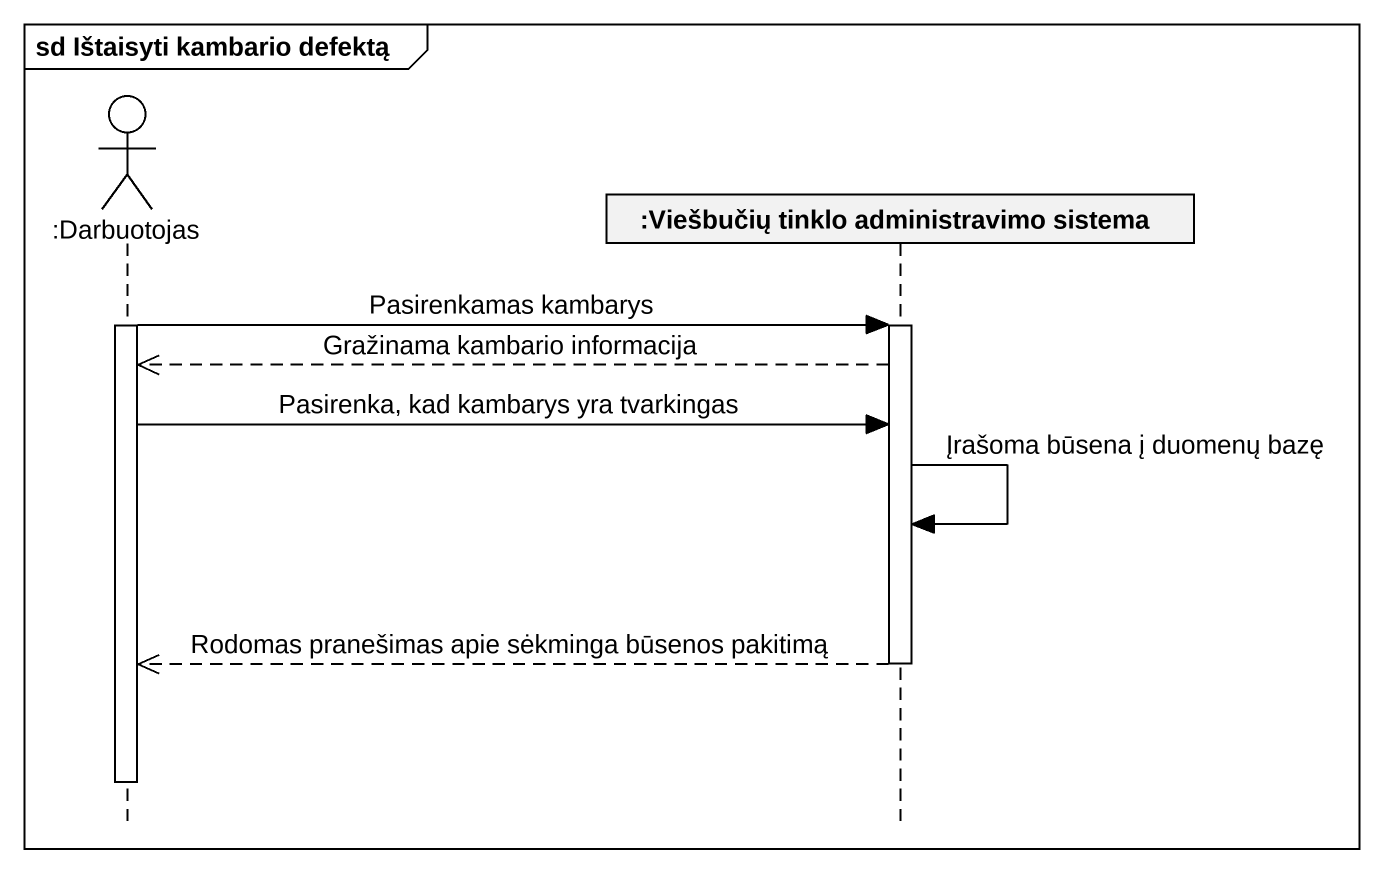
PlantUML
@startuml
mainframe sd Ištaisyti kambario defektą
hide footbox
actor ":Darbuotojas" as Darbuotojas
participant ":Viešbučių tinklo administravimo sistema" as Viešbučių_tinklo

activate Darbuotojas
Darbuotojas -> Viešbučių_tinklo : Pasirenkamas kambarys
activate Viešbučių_tinklo
Viešbučių_tinklo -->> Darbuotojas : Gražinama kambario informacija
Darbuotojas -> Viešbučių_tinklo : Pasirenka, kad kambarys yra tvarkingas
Viešbučių_tinklo -> Viešbučių_tinklo : Įrašoma būsena į duomenų bazę
Viešbučių_tinklo -->> Darbuotojas : Rodomas pranešimas apie sėkminga būsenos pakitimą
deactivate Viešbučių_tinklo
deactivate Darbuotojas
@enduml
